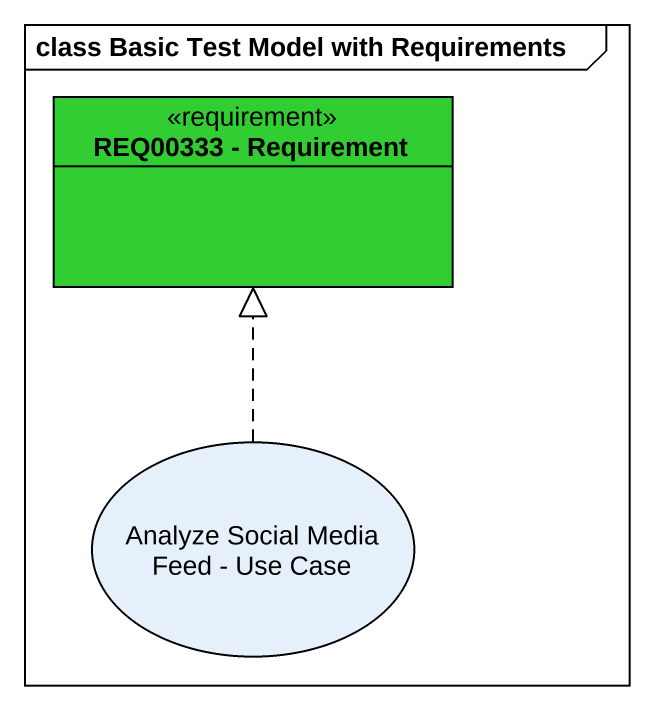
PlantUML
@startuml
mainframe class Basic Test Model with Requirements
allowmixing
hide circle
hide empty members
class "REQ00333 - Requirement" as REQ00333_Requirement <<requirement>> #32CD32
usecase "Analyze Social Media Feed - Use Case" as Analyze_Social_Media_Feed
Analyze_Social_Media_Feed .up.|> REQ00333_Requirement
@enduml
